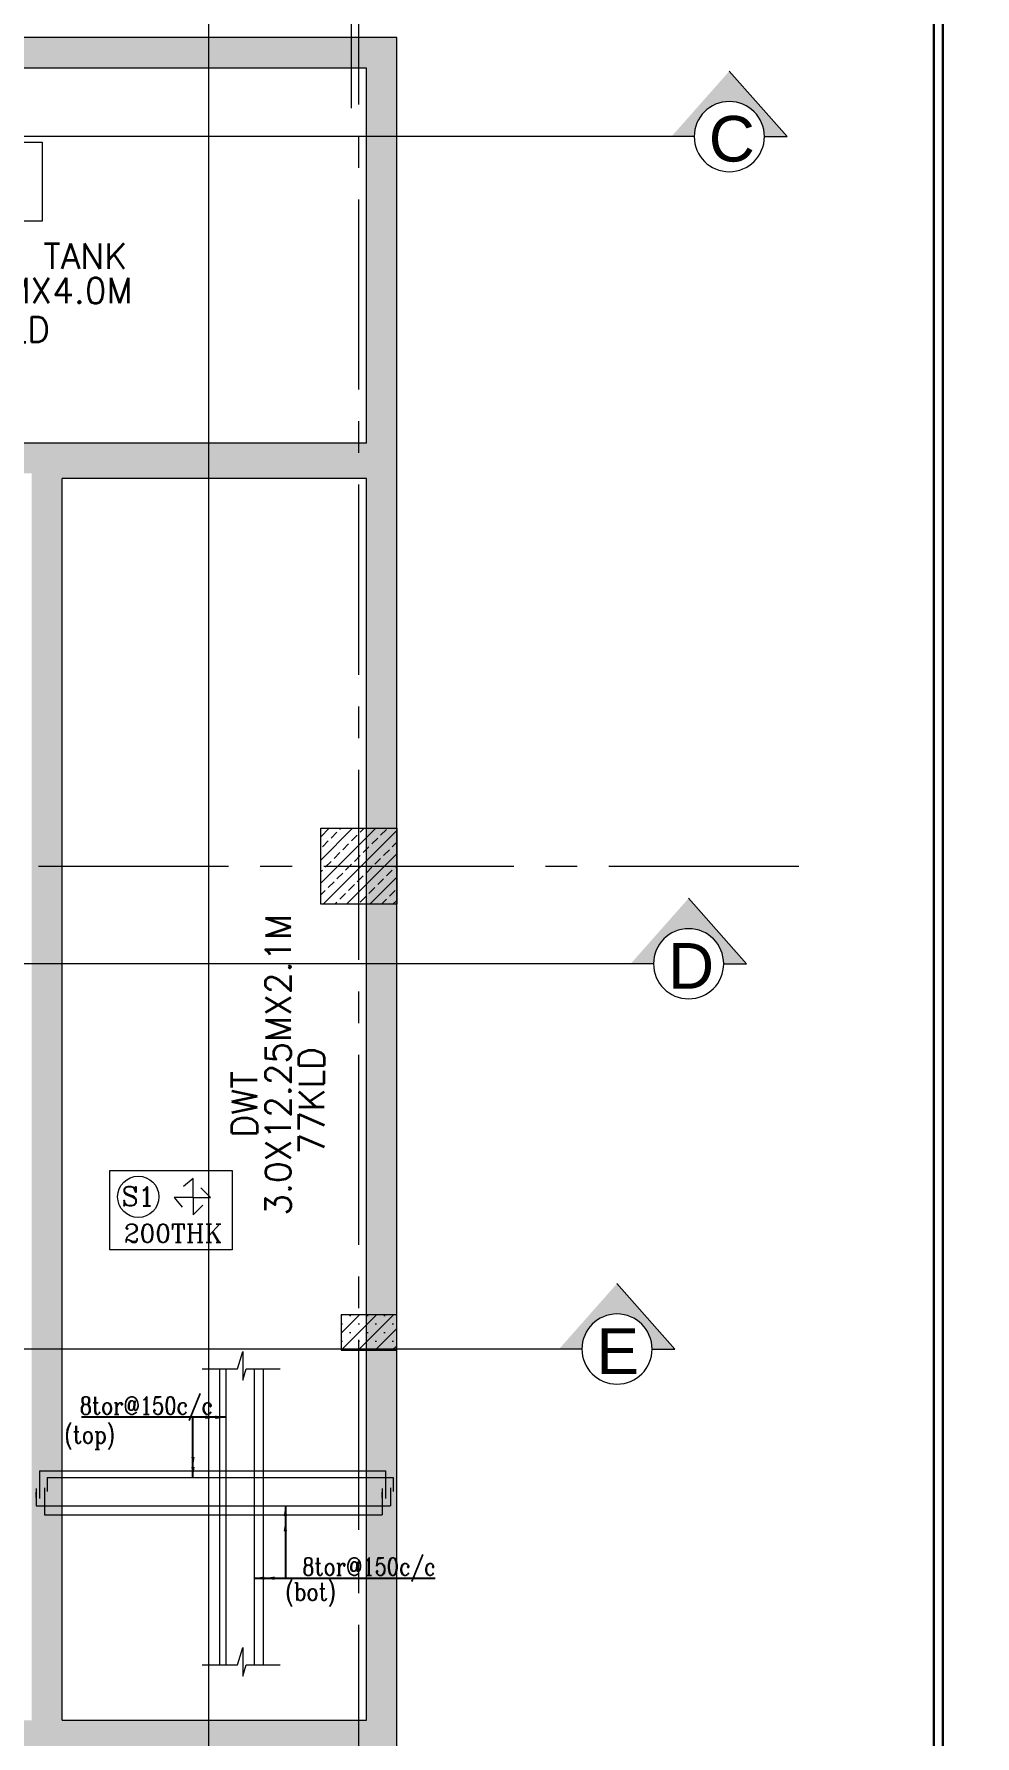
# Model space of a CAD drawing. Header units: millimetres. Extents: x -586673698 to -573385747, y -389867798 to -389752240.
# Drawn here: x -586548205 to -586538925, y -389777936 to -389761145 of the extents above; entities that cross this region are included whole.
import ezdxf
from ezdxf.enums import TextEntityAlignment as Align

# ---------------------------------------------------------------- set-up
doc = ezdxf.new("R2010")
doc.units = ezdxf.units.MM
doc.header["$LTSCALE"] = 100
for name, pattern in [('CENTER', [2, 1.25, -0.25, 0.25, -0.25]), ('CENTER2', [1.125, 0.75, -0.125, 0.125, -0.125]), ('DASHED', [19.05, 12.7, -6.35]), ('HIDDEN', [9.525, 6.35, -3.175])]:
    doc.linetypes.add(name, pattern=pattern)
for name, color, linetype in [('0-text', 241, 'Continuous'), ('A-HATCH', 251, 'Continuous'), ('A-TEXT-ROOM-100', 4, 'Continuous'), ('CAP BOTTOM RIN', 7, 'Continuous'), ('DT-PL-SHAFT', 230, 'Continuous'), ('GRIDLINE', 253, 'CENTER'), ('PLATFORM', 230, 'Continuous'), ('STP', 171, 'Continuous'), ('text', 7, 'Continuous'), ('WALL', 4, 'Continuous')]:
    doc.layers.add(name, color=color, linetype=linetype)
for name, color, linetype, lineweight in [('A-Column', 3, 'Continuous', 9), ('BOTTOM CAP REIN', 251, 'Continuous', 15), ('columns11', 1, 'Continuous', 20), ('dim', 11, 'Continuous', 13), ('ha', 8, 'Continuous', 9), ('PL-DOMESTIC WATER TANK', 171, 'Continuous', 0), ('SHTEXT', 11, 'Continuous', 15), ('TBLK_LINE', 141, 'Continuous', 30), ('wall hatch', 8, 'Continuous', 9)]:
    doc.layers.add(name, color=color, linetype=linetype, lineweight=lineweight)
doc.styles.add('Arial', font='arial.ttf')
doc.styles.add('DIM', font='romanc.shx', dxfattribs={"width": 0.8})
doc.styles.add('ROMANC', font='ROMANC.SHX')
doc.styles.add('ROMANS', font='romans', dxfattribs={"width": 0.5})
doc.styles.add('simplex-0.8', font='simplex.shx', dxfattribs={"width": 0.8})
doc.styles.add('VP-A', font='arial.ttf')
doc.dimstyles.new('ROMANS', dxfattribs={"dimscale": 100, "dimtxt": 2, "dimasz": 2, "dimexe": 1, "dimexo": 2, "dimgap": 1, "dimtad": 0, "dimtoh": 1, "dimdec": 0, "dimdsep": 46, "dimtxsty": 'ROMANS', "dimblk": 'ARCHTICK', "dimcen": 0, "dimclrd": 8, "dimclre": 8, "dimclrt": 6, "dimadec": 0, "dimazin": 0, "dimtfac": 1, "dimtdec": 0, "dimtix": 1, "dimtmove": 1, "dimatfit": 3, "dimfxl": 0, "dimtolj": 1, "dimtzin": 0, "dimarcsym": 0})
doc.dimstyles.new('V Mts', dxfattribs={"dimtxt": 150, "dimasz": 75, "dimexe": 0.1, "dimexo": 0, "dimgap": 0.01, "dimtad": 1, "dimdec": 0, "dimzin": 3, "dimdsep": 46, "dimtxsty": 'Arial', "dimsah": 1, "dimcen": 0.09375, "dimdle": 0.01, "dimclrd": 8, "dimclre": 8, "dimclrt": 256, "dimadec": 0, "dimazin": 0, "dimtfac": 0.7, "dimtdec": 3, "dimtofl": 0, "dimtmove": 2, "dimatfit": 3, "dimfxl": 0, "dimfrac": 1, "dimtolj": 1, "dimtzin": 0, "dimarcsym": 0})
pattern_1 = [(50.018955454, (877864.36, -310.42), (273.28489835, -23.81821738), [28.575, -314.325]), (355.018955454, (877864.36, -310.42), (-52.9599417, 286.56776253), [22.86, -251.46087625]), (100.470400154, (877887.13, -312.4), (220.32495593, 262.74953347), [24.2850132, -267.1353669]), (46.203155454, (877864.33, -234.22), (406.6394027, -62.92896476), [42.8625, -471.4875]), (96.654513064, (877898.2, -239.46), (355.98339573, 371.256979), [36.4275347, -400.70341224]), (351.203106624, (877864.33, -234.2), (355.98339575, 371.256979), [34.2899506, -377.18959788]), (21.018955454, (877902.44, -253.26), (227.47232383, -153.32254985), [28.575, -314.325]), (326.018955454, (877902.44, -253.26), (92.61163369, 276.31260348), [22.86, -251.46]), (71.470400454, (877921.4, -266.03), (320.08395701, 122.99005506), [24.2850132, -267.1349064]), (37.518955454, (877864.36, -310.42), (4.590943963, 126.834084096), [0, -248.412, 0, -255.27, 0, -252.4125]), (7.518955454, (877864.36, -310.42), (100.179773408, 150.304013436), [0, -145.542, 0, -242.697, 0, -96.2025]), (327.518955454, (877779.39, -310.45), (203.388724524, -8.525828331), [0, -95.25, 0, -297.18, 0, -394.335]), (317.518955454, (877741.3, -310.46), (222.181141956, 38.213243957), [0, -123.825, 0, -197.358, 0, -280.035])]

# ---------------------------------------------------------------- blocks, each defined once
blk = doc.blocks.new('SECT LINE')
at = {"layer": 'STP', "lineweight": 0}
blk.add_hatch(color=7, dxfattribs=at).paths.add_polyline_path([(571, 0), (346, 0, 1), (-346, 0), (-572, 0), (0, 646)])
at = {"layer": 'STP', "color": 7, "lineweight": 0}
for p, q in [((-572, 0), (0, 646)), ((-346, 0), (-572, 0)), ((-346, 0), (-572, 0)), ((346, 0), (1202, 0))]:
    blk.add_line(p, q, dxfattribs=at)
blk.add_circle((0, 0), 346, dxfattribs=at)
blk.add_circle((0, 0), 346, dxfattribs=at)
blk = doc.blocks.new('_ArchTick')
at = {"color": 0, "linetype": 'ByBlock', "const_width": 0.15}
blk.add_lwpolyline([(-0.5, -0.5), (0.5, 0.5)], dxfattribs=at)
blk = doc.blocks.new('*D700')
at = {"layer": 'Defpoints', "color": 0, "ltscale": 5, "transparency": 16777216}
for p in [(-927883, -80050), (-926683, -80050), (-927883, -80117)]:
    blk.add_point(p, dxfattribs=at)
at = {"layer": 'DT-PL-SHAFT', "color": 8, "lineweight": -2, "ltscale": 5, "transparency": 16777216}
for p, q in [((-927883, -80050), (-927883, -80117)), ((-926683, -80050), (-926683, -80117)), ((-927858, -80117), (-927391, -80117)), ((-926708, -80117), (-927174, -80117))]:
    blk.add_line(p, q, dxfattribs=at)
at = {"layer": 'DT-PL-SHAFT', "color": 8, "ltscale": 5, "transparency": 16777216}
for points in [[(-927858, -80113), (-927858, -80121), (-927883, -80117)], [(-926708, -80113), (-926708, -80121), (-926683, -80117)]]:
    blk.add_solid(points, dxfattribs=at)
at = {"layer": 'DT-PL-SHAFT', "ltscale": 5, "transparency": 16777216, "insert": (-927283, -80117), "char_height": 75, "attachment_point": 5, "style": 'Arial'}
blk.add_mtext('\\A1;1200', dxfattribs=at)
blk = doc.blocks.new('*D701')
at = {"layer": 'Defpoints', "color": 0, "ltscale": 5, "transparency": 16777216}
for p in [(-926683, -78450), (-926584, -78450), (-926683, -80050)]:
    blk.add_point(p, dxfattribs=at)
at = {"layer": 'DT-PL-SHAFT', "color": 8, "lineweight": -2, "ltscale": 5, "transparency": 16777216}
for p, q in [((-926683, -78450), (-926584, -78450)), ((-926584, -78475), (-926584, -79132)), ((-926584, -80025), (-926584, -79348)), ((-926683, -80050), (-926584, -80050))]:
    blk.add_line(p, q, dxfattribs=at)
at = {"layer": 'DT-PL-SHAFT', "color": 8, "ltscale": 5, "transparency": 16777216}
for points in [[(-926588, -78475), (-926580, -78475), (-926584, -78450)], [(-926588, -80025), (-926580, -80025), (-926584, -80050)]]:
    blk.add_solid(points, dxfattribs=at)
at = {"layer": 'DT-PL-SHAFT', "ltscale": 5, "transparency": 16777216, "insert": (-926584, -79240), "char_height": 75, "attachment_point": 5, "rotation": 90, "style": 'Arial'}
blk.add_mtext('\\A1;1600', dxfattribs=at)
blk = doc.blocks.new('FDHHJJ')
at = {"layer": 'DT-PL-SHAFT', "color": 1, "ltscale": 5}
for base, p2, angle, picture, middle in [((-926583.8, -78450.4), (-926682.8, -78450.4), 90, '*D701', (-926583.8, -79239.9)), ((-927882.8, -80117.1), (-927882.8, -80050.4), 180, '*D700', (-927282.8, -80117.1))]:
    dim = blk.add_linear_dim(base=base, p1=(-926682.8, -80050.4), p2=p2, angle=angle, dimstyle='V Mts', override={"dimtxt": 75, "dimasz": 25}, dxfattribs=at)
    dim.commit()
    dim.dimension.update_dxf_attribs({"geometry": picture, "text_midpoint": middle, "dimtype": 129})

msp = doc.modelspace()

# ---------------------------------------------------------------- hatches: boundary and pattern name
at = {"layer": 'A-HATCH', "lineweight": 5}
h = msp.add_hatch(dxfattribs=at)
h.set_pattern_fill('ANSI33', color=256, scale=650, angle=360, style=0)
h.set_pattern_definition([(45, (-585081962.2, -388250724.98), (-114.904852, 114.904852), []), (45, (-585081847.29, -388250724.98), (-114.904852, 114.904852), [81.25, -40.625])])
h.paths.add_polyline_path([(-586544627.2, -389769731.1), (-586545377.2, -389769731.1), (-586545377.2, -389768981.1), (-586544627.2, -389768981.1)])
at = {"layer": 'ha', "lineweight": 5}
h = msp.add_hatch(dxfattribs=at)
h.set_pattern_fill('SACNCR', color=256, scale=50, angle=180, style=0)
h.set_pattern_definition([(224.999999, (-587387490.61, -389472471.44), (84.1899, -84.189903), []), (224.999999, (-587387574.8, -389472471.44), (84.1899, -84.189903), [0, -119.0625])])
h.paths.add_polyline_path([(-586545177.2, -389773781.1), (-586545177.2, -389774131.1), (-586544627.2, -389774131.1), (-586544627.2, -389773781.1)])
at = {"layer": 'WALL', "lineweight": 5}
h = msp.add_hatch(dxfattribs=at)
h.set_pattern_fill('AR-CONC', color=8, scale=2, angle=90)
h.set_pattern_definition([(140, (680166.8, 42097.32), (31.87817108, 364.36933799), [38.1, -419.1]), (85, (680166.8, 42097.32), (-382.11369048, -70.48684285), [30.48, -335.28116834]), (190.4514447, (680169.46, 42127.7), (-350.23550382, 293.88249418), [32.3800176, -356.1804892]), (136.1842, (680065.2, 42097.32), (84.08465587, 542.15808178), [57.15, -628.65]), (186.63555761, (680072.2, 42142.5), (-494.8522492, 474.8082681), [48.5700463, -534.2712163]), (81.18415117, (680065.2, 42097.3), (-494.85224917, 474.80826813), [45.71993414, -502.91946384]), (111, (680090.6, 42148.12), (204.53039637, 303.22878254), [38.1, -419.1]), (56, (680090.6, 42148.12), (-368.37593224, 123.6040567), [30.48, -335.28]), (161.451445, (680107.65, 42173.4), (-163.84553777, 426.83283856), [32.3800176, -356.1798752]), (127.5, (680166.81, 42097.32), (-169.110077746, 6.1772065), [0, -331.216, 0, -340.36, 0, -336.55]), (97.5, (680166.8, 42097.32), (-200.361149636, 133.63932502), [0, -194.056, 0, -323.596, 0, -128.27]), (57.5, (680166.81, 41984.04), (11.457487985, 271.181190334), [0, -127, 0, -396.24, 0, -525.78]), (47.5, (680166.8, 41933.24), (-50.85298207, 296.25836277), [0, -165.1, 0, -263.144, 0, -373.38])])
h.paths.add_polyline_path([(-586552227.2, -389761180.6), (-586544927.3, -389761180.6), (-586544927.3, -389761480.6), (-586552227.2, -389761480.6)])
h.paths.add_polyline_path([(-586544627.3, -389761180.6), (-586544927.3, -389761180.6), (-586544927.3, -389793031.3), (-586544627.3, -389793031.3)])
h.paths.add_polyline_path([(-586548227.3, -389765180.6), (-586544927.3, -389765180.6), (-586544927.3, -389765531.3), (-586548227.3, -389765531.3)])
h.paths.add_polyline_path([(-586547927.3, -389777781.1), (-586548227.3, -389777781.1), (-586548227.3, -389765531.3), (-586547927.3, -389765531.3)])
h.paths.add_polyline_path([(-586548227.3, -389765480.6), (-586552227.2, -389765480.6), (-586552227.2, -389765180.6), (-586548227.3, -389765180.6)])
h.paths.add_polyline_path([(-586550127.3, -389773831.1), (-586550427.3, -389773831.1), (-586550427.3, -389777781.1), (-586550127.3, -389777781.1)])
h.paths.add_polyline_path([(-586552227.2, -389773831.1), (-586550427.3, -389773831.1), (-586550427.3, -389774131.1), (-586552227.2, -389774131.1)])
h.paths.add_polyline_path([(-586552227.2, -389778081.1), (-586544927.3, -389778081.1), (-586544927.3, -389777781.1), (-586552227.2, -389777781.1)])
h.paths.add_polyline_path([(-586552227.1, -389787031.1), (-586544927.3, -389787031.1), (-586544927.3, -389787330.8), (-586552227.1, -389787330.8)])
h.paths.add_polyline_path([(-586549677.1, -389787330.8), (-586549377.1, -389787330.8), (-586549377.1, -389793031.3), (-586549677.1, -389793031.3)])
h.paths.add_polyline_path([(-586552227.2, -389793031.3), (-586544627.3, -389793031.3), (-586544627.3, -389793331.3), (-586552227.2, -389793331.3)])
at = {"layer": 'wall hatch', "ltscale": 3}
h = msp.add_hatch(dxfattribs=at)
h.set_pattern_fill('AR-CONC', color=8, scale=1.5, angle=0.01896, style=0)
h.set_pattern_definition(pattern_1)
edge = h.paths.add_edge_path()
edge.add_line((-586544627.2, -389763430.6), (-586544627.2, -389802031.5))
edge.add_line((-586544927.2, -389782131.1), (-586544927.2, -389780131.1))
h = msp.add_hatch(dxfattribs=at)
h.set_pattern_fill('AR-CONC', color=8, scale=1.5, angle=0.01896, style=0)
h.set_pattern_definition(pattern_1)
edge = h.paths.add_edge_path()
edge.add_line((-586544627.2, -389763430.6), (-586544627.2, -389802031.5))
edge.add_line((-586544927.2, -389782131.1), (-586544927.2, -389780131.1))

# ---------------------------------------------------------------- linework, layer by layer
at = {"layer": 'A-Column', "elevation": -299.3}
msp.add_lwpolyline([(-586544627.2, -389769731.1), (-586545377.2, -389769731.1), (-586545377.2, -389768981.1), (-586544627.2, -389768981.1)], close=True, dxfattribs=at)
at = {"layer": 'BOTTOM CAP REIN', "color": 1, "linetype": 'HIDDEN', "lineweight": 15, "ltscale": 50}
for p, q in [((-586546377.8, -389774312.9, 273.1), (-586546377.8, -389777234.5, -921.7)), ((-586546313.7, -389774312.9, 304.1), (-586546313.7, -389777234.5, 313.7)), ((-586548150.6, -389775320.5, 269.2), (-586544737.5, -389775320.5, -973.9)), ((-586548077, -389775384.6, 266.2), (-586544663.9, -389775384.6, 294.4))]:
    msp.add_line(p, q, dxfattribs=at)
at = {"layer": 'BOTTOM CAP REIN', "color": 1, "lineweight": 15, "ltscale": 25}
for p, q in [((-586546033.4, -389774312.9, 266.6), (-586546033.4, -389777234.5, -917.3)), ((-586545944.3, -389774312.9, 304.4), (-586545944.3, -389777234.5, 313.4)), ((-586548150.6, -389775320.5, 266.2), (-586548150.6, -389775592.9, 266.2)), ((-586548077, -389775384.6, 266.2), (-586548077, -389775523.7, 266.2)), ((-586544737.5, -389775320.5, 266.2), (-586544737.5, -389775592.9, 266.2)), ((-586544663.9, -389775384.6, 266.2), (-586544663.9, -389775523.7, 266.2)), ((-586548183.4, -389775495.5, 266.2), (-586548183.4, -389775664.8, 266.2)), ((-586548183.4, -389775584.6, 266.2), (-586548183.4, -389775532.5, 266.2)), ((-586548102.9, -389775489, 266.2), (-586548102.9, -389775753.9, 266.2)), ((-586544770.3, -389775495.5, 266.2), (-586544770.3, -389775753.9, 266.2)), ((-586544770.3, -389775584.6, 266.2), (-586544770.3, -389775532.5, 266.2)), ((-586544689.8, -389775489, 266.2), (-586544689.8, -389775664.8, 266.2)), ((-586548183.4, -389775664.8, 266.2), (-586544689.8, -389775664.8, -974.7)), ((-586548102.9, -389775753.9, 266.5), (-586544770.3, -389775753.9, 293.9))]:
    msp.add_line(p, q, dxfattribs=at)
at = {"layer": 'CAP BOTTOM RIN', "color": 1, "linetype": 'Continuous', "lineweight": 15, "ltscale": 2, "elevation": 313.4}
for points in [[(-586546548.5, -389774312.9), (-586546198.9, -389774312.9), (-586546147.5, -389774142.1), (-586546147.5, -389774426.2), (-586546112, -389774312.9), (-586545776.7, -389774312.9)], [(-586546548.5, -389777234.5), (-586546198.9, -389777234.5), (-586546147.5, -389777063.6), (-586546147.5, -389777347.8), (-586546112, -389777234.5), (-586545776.7, -389777234.5)]]:
    msp.add_lwpolyline(points, dxfattribs=at)
at = {"layer": 'columns11', "ltscale": 0.5, "elevation": -285.9}
msp.add_lwpolyline([(-586545177.2, -389773781.1), (-586545177.2, -389774131.1), (-586544627.2, -389774131.1), (-586544627.2, -389773781.1)], close=True, dxfattribs=at)
at = {"layer": 'DT-PL-SHAFT', "color": 8, "linetype": 'DASHED', "lineweight": 13, "ltscale": 50}
msp.add_line((-586546481.7, -389795486.7, -319.1), (-586546481.7, -389756960.6, -319.1), dxfattribs=at)
at = {"layer": 'DT-PL-SHAFT', "color": 1, "lineweight": 13, "ltscale": 5}
for p, q in [((-586544627.3, -389761180.6, -299.3), (-586552227.2, -389761180.6, -299.3)), ((-586544627.3, -389793331.3, -299.3), (-586544627.3, -389761180.6, -299.3)), ((-586544927.3, -389761480.6, -299.3), (-586552227.2, -389761480.6, -299.3)), ((-586544927.3, -389765180.6, -299.3), (-586544927.3, -389761480.6, -299.3)), ((-586544927.3, -389777781.1, -299.3), (-586544927.3, -389765531.3, -299.3))]:
    msp.add_line(p, q, dxfattribs=at)
at = {"layer": 'DT-PL-SHAFT', "color": 8, "linetype": 'DASHED', "lineweight": 13, "ltscale": 50}
for points, elevation in [([(-586542549.2, -389762157.2), (-586554430.3, -389762157.2)], -319.1), ([(-586542950.6, -389770317.5), (-586554536.4, -389770317.5)], -315.8), ([(-586543657, -389774118.9), (-586554391.2, -389774118.9)], -312.7)]:
    msp.add_lwpolyline(points, dxfattribs=dict(at, elevation=elevation))
at = {"layer": 'DT-PL-SHAFT', "color": 1, "lineweight": 13, "ltscale": 5}
for points, elevation in [([(-586547927.3, -389777781.1), (-586547927.3, -389765531.3)], -291.8), ([(-586547927.3, -389777781.1), (-586544927.3, -389777781.1)], -301)]:
    msp.add_lwpolyline(points, dxfattribs=dict(at, elevation=elevation))
at = {"layer": 'GRIDLINE', "color": 117, "linetype": 'CENTER2', "lineweight": 5, "ltscale": 25}
for p, q in [((-586545002.5, -389795590.6, -283.3), (-586545002.5, -389755720.8, -283.3)), ((-586545074.2, -389761875.6, -297.2), (-586545074.2, -389759235.3, -297.2)), ((-586556598.5, -389769356.1, -301), (-586540551.2, -389769356.1, -301))]:
    msp.add_line(p, q, dxfattribs=at)
at = {"layer": 'PL-DOMESTIC WATER TANK', "color": 1, "lineweight": 13, "ltscale": 200, "flags": 128}
for points, elevation in [([(-586544927.3, -389765180.6), (-586552227.2, -389765180.6)], -301), ([(-586544927.3, -389765531.3), (-586547927.3, -389765531.3)], -291.8)]:
    msp.add_lwpolyline(points, dxfattribs=dict(at, elevation=elevation))
at = {"layer": 'SHTEXT', "elevation": -319.1}
for points in [[(-586549333.6, -389762211.3), (-586548124.6, -389762211.3), (-586548124.6, -389762991.9), (-586549333.6, -389762991.9)], [(-586549333.6, -389762211.3), (-586548124.6, -389762211.3), (-586548124.6, -389762991.9), (-586549333.6, -389762991.9)], [(-586547458.7, -389772358), (-586546249.6, -389772358), (-586546249.6, -389773138.6), (-586547458.7, -389773138.6)], [(-586547458.7, -389772358), (-586546249.6, -389772358), (-586546249.6, -389773138.6), (-586547458.7, -389773138.6)]]:
    msp.add_lwpolyline(points, close=True, dxfattribs=at)
at = {"layer": 'SHTEXT'}
msp.add_circle((-586547177.2, -389772616.9, -319.1), 203.6, dxfattribs=at)
at = {"layer": 'TBLK_LINE', "elevation": -1774.6}
for points in [[(-586539243.1, -389818040.2), (-586583892.5, -389818040.2), (-586583892.5, -389752239.8), (-586539243.1, -389752239.8)], [(-586539332, -389817951.3), (-586583803.5, -389817951.3), (-586583803.5, -389752328.7), (-586539332, -389752328.7)]]:
    msp.add_lwpolyline(points, close=True, dxfattribs=at)
at = {"layer": 'text', "lineweight": 5, "elevation": -319.1}
for points in [[(-586546636.8, -389772622.7), (-586546636.8, -389772436.7), (-586546732.1, -389772515.9)], [(-586546636.8, -389772622.7), (-586546636.8, -389772436.7), (-586546732.1, -389772515.9)], [(-586546636.8, -389772622.7), (-586546464.8, -389772622.7), (-586546560, -389772527.4)], [(-586546636.8, -389772622.7), (-586546464.8, -389772622.7), (-586546560, -389772527.4)], [(-586546636.8, -389772622.7), (-586546822.8, -389772622.7), (-586546743.6, -389772717.9)], [(-586546636.8, -389772622.7), (-586546822.8, -389772622.7), (-586546743.6, -389772717.9)], [(-586546636.8, -389772622.7), (-586546636.8, -389772794.7), (-586546541.6, -389772699.5)], [(-586546636.8, -389772622.7), (-586546636.8, -389772794.7), (-586546541.6, -389772699.5)]]:
    msp.add_lwpolyline(points, dxfattribs=at)

# ---------------------------------------------------------------- block references
at = {"layer": 'DT-PL-SHAFT', "color": 1, "lineweight": 13, "xscale": -1, "rotation": 180}
msp.add_blockref('FDHHJJ', (-585737895.8, -389853681.5, -305.5), dxfattribs=at)
at = {"layer": 'PLATFORM', "linetype": 'Continuous', "lineweight": 13, "xscale": -1}
for p in [(-586541347.7, -389762157.2, -319.1), (-586541749.1, -389770317.5, -315.8), (-586542455.5, -389774118.9, -312.7)]:
    msp.add_blockref('SECT LINE', p, dxfattribs=at)

# ---------------------------------------------------------------- texts
at = {"layer": '0-text', "color": 241, "lineweight": 13, "style": 'VP-A'}
for s, p in [('C', (-586541550.2, -389762403.1, -319.1)), ('D', (-586541951.5, -389770563.4, -315.8)), ('E', (-586542657.9, -389774364.8, -312.7))]:
    msp.add_text(s, height=450, dxfattribs=at).set_placement(p)
at = {"layer": 'A-TEXT-ROOM-100', "linetype": 'ByBlock', "lineweight": 9, "style": 'simplex-0.8'}
for s, p in [('COLLECTION TANK', (-586550267.3, -389763460.5, -294.9)), ('7.3X3.7MX4.0M', (-586549783.8, -389763801.5, -294.9)), ('108KLD', (-586549324.5, -389764184.3, -294.9))]:
    msp.add_text(s, height=250, dxfattribs=at).set_placement(p)
for s, p in [('3.0X12.25MX2.1M', (-586545673.3, -389772802.6, -294.7)), ('77KLD', (-586545342.5, -389772199.6, -294.7)), ('DWT', (-586546004.1, -389772030.9, -294.7))]:
    msp.add_text(s, height=250, rotation=90, dxfattribs=at).set_placement(p)
at = {"layer": 'text', "color": 4, "lineweight": 9, "style": 'ROMANC'}
msp.add_text('S1', height=190, dxfattribs=at).set_placement((-586547178.5, -389772612.3, -319.1), align=Align.MIDDLE_CENTER)
msp.add_text('200THK', height=180, dxfattribs=at).set_placement((-586546354, -389773121.5, -319.1), align=Align.BOTTOM_RIGHT)
at = {"layer": 'text', "color": 4, "lineweight": 9, "extrusion": (3.40704e-19, -2.71381e-07, 1), "style": 'DIM', "width": 0.8}
msp.add_text('8tor@150c/c ', height=175, dxfattribs=at).set_placement((-586546344.4, -389774817.1, -2425.4), align=Align.BOTTOM_RIGHT)
at = {"layer": 'text', "color": 4, "lineweight": 9, "extrusion": (-3.40704e-19, 2.71381e-07, 1), "style": 'DIM', "width": 0.8}
for s, p in [('(top)', (-586547403.5, -389775103.3, -3223.6)), ('8tor@150c/c ', (-586544149.9, -389776405.2, -3358.3)), ('(bot)', (-586545224.1, -389776653.4, -3358.3))]:
    msp.add_text(s, height=175, dxfattribs=at).set_placement(p, align=Align.BOTTOM_RIGHT)

# ---------------------------------------------------------------- leaders
at = {"layer": 'dim', "linetype": 'ByBlock', "ltscale": 0.5}
for points in [[(-586546416.1, -389774792.2, 361.2), (-586547514.1, -389774792.2, 361.2)], [(-586546316.1, -389774792.2, 361.2), (-586547414.1, -389774792.2, 361.2)], [(-586546637.8, -389775383.2, 361.2), (-586546637.8, -389774792.2, 361.2), (-586547737.2, -389774792.2, 361.2)], [(-586546637.8, -389775283.2, 361.2), (-586546637.8, -389774792.2, 361.2), (-586547737.2, -389774792.2, 361.2)], [(-586545726.4, -389775665.9, -360.1), (-586545726.4, -389776379.5, -360.1), (-586544248.8, -389776379.5, -360.1)], [(-586545726.4, -389775815.9, -360.1), (-586545726.4, -389776379.5, -360.1), (-586544248.8, -389776379.5, -360.1)], [(-586546032.9, -389776379.5, -360.1), (-586545150.9, -389776379.5, -360.1)], [(-586545932.9, -389776379.5, -360.1), (-586545050.9, -389776379.5, -360.1)]]:
    msp.add_leader(points, dimstyle='ROMANS', override={"dimasz": 1, "dimfxl": 50, "dimfxlon": 1, "dimarcsym": 1}, dxfattribs=at)

doc.saveas('drawing.dxf')
